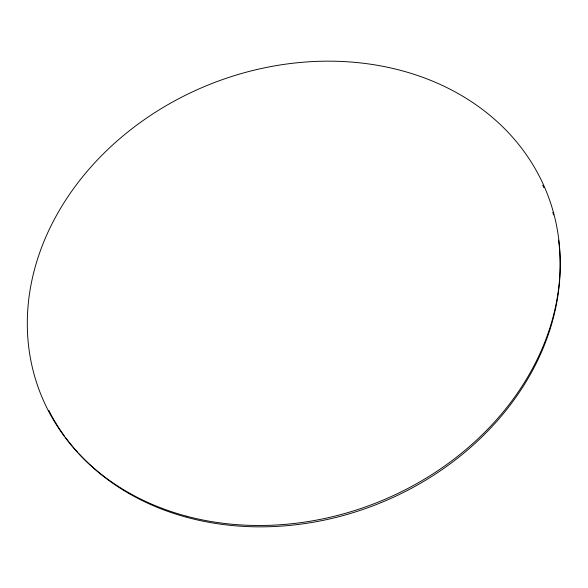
<?xml version="1.0" encoding="UTF-8"?>
<svg xmlns="http://www.w3.org/2000/svg" width="588" height="588" viewBox="0 0 588 588"><rect width="100%" height="100%" fill="white"/><g stroke="black" fill="none" stroke-linecap="round" stroke-linejoin="round"><path stroke-width="0.88" d="M552.83 212.297A271.582 224.822 -21.6 0 1 553.565 214.936M558.593 240.161A271.582 224.822 -21.6 0 1 389.954 498.83A271.582 224.822 -21.6 0 1 78.961 453.804M77.697 452.422A271.582 224.822 -21.6 0 1 65.364 437.31M64.276 435.818A271.582 224.822 -21.6 0 1 48.789 410.328M542.746 185.286A271.582 224.822 -21.6 0 1 543.849 187.704M186.712 516.235A272.354 225.204 -21.6 0 0 558.6 238.066A272.354 225.204 -21.6 0 0 135.968 125.685A272.354 225.204 -21.6 0 0 186.712 516.235"/></g></svg>
